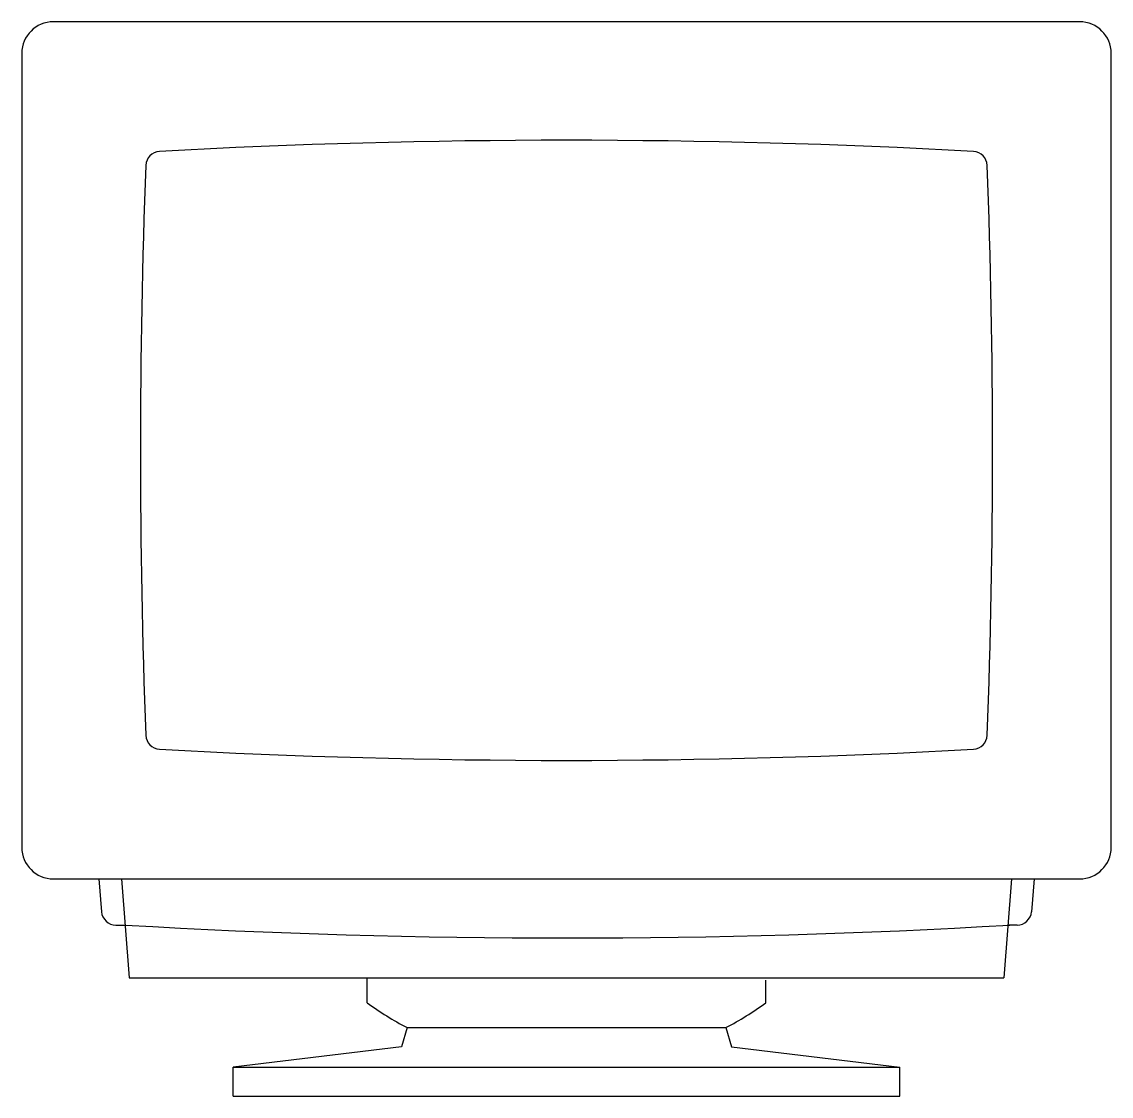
# Model space of a CAD drawing. Header units: millimetres. Extents: x 1333.061 to 1333.437, y 2716.4 to 2716.771.
import ezdxf

# ---------------------------------------------------------------- set-up
doc = ezdxf.new("R2010")
doc.units = ezdxf.units.MM
doc.header["$LTSCALE"] = 10
doc.layers.add('Equipam_informática', color=1, linetype='Continuous')

msp = doc.modelspace()

# ---------------------------------------------------------------- linework, layer by layer
at = {"layer": 'Equipam_informática'}
for p, q in [((1333.426349946358, 2716.770749892009), (1333.072349946358, 2716.770749892009)), ((1333.061454387336, 2716.759854332987), (1333.061454387336, 2716.485854332987)), ((1333.437245505381, 2716.485854332987), (1333.437245505381, 2716.759854332987)), ((1333.072349946358, 2716.474958773964), (1333.426349946358, 2716.474958773964)), ((1333.088072455629, 2716.474958773964), (1333.088954962081, 2716.463639030384)), ((1333.095848850905, 2716.474958773964), (1333.098513055201, 2716.440785528656)), ((1333.402851041811, 2716.474958773964), (1333.400186837516, 2716.440785528656)), ((1333.410627437088, 2716.474958773964), (1333.409744930635, 2716.463639030384)), ((1333.093939835933, 2716.459027659623), (1333.097090867661, 2716.459027659623)), ((1333.404760056784, 2716.459027659623), (1333.401609025056, 2716.459027659623)), ((1333.098513055201, 2716.440785528656), (1333.400186837516, 2716.440785528656)), ((1333.180585429263, 2716.432167528152), (1333.180585429263, 2716.440785528656)), ((1333.318114463454, 2716.432167528152), (1333.318114463454, 2716.439958773964)), ((1333.194349946358, 2716.423617889679), (1333.192390915154, 2716.416988905251)), ((1333.194349946358, 2716.423617889679), (1333.304349946358, 2716.423617889679)), ((1333.304349946358, 2716.423617889679), (1333.306308977563, 2716.416988905251)), ((1333.192390915154, 2716.416988905251), (1333.134349946358, 2716.409958773964)), ((1333.306308977563, 2716.416988905251), (1333.364349946358, 2716.409958773964)), ((1333.134349946358, 2716.399958773964), (1333.134349946358, 2716.409958773964)), ((1333.134349946358, 2716.409958773964), (1333.364349946358, 2716.409958773964)), ((1333.364349946358, 2716.399958773964), (1333.364349946358, 2716.409958773964)), ((1333.134349946358, 2716.399958773964), (1333.364349946358, 2716.399958773964))]:
    msp.add_line(p, q, dxfattribs=at)
for centre, radius, start, end in [((1333.072349946358, 2716.759854332987), 0.01089555902272423, 90, 180), ((1333.426349946358, 2716.759854332987), 0.01089555902275606, 0, 90), ((1333.249349946358, 2714.169266038617), 2.560588294369347, 86.85708958114259, 93.1429104188574), ((1333.109235652717, 2716.721010444908), 0.005000000000020806, 93.1429104188574, 177.7988181342549), ((1333.389464239999, 2716.721010444908), 0.005000000000012098, 2.201181865745044, 86.85708958114259), ((1335.662938240728, 2716.622854332986), 2.560588294369477, 177.7988181342549, 182.2011818657451), ((1330.835761651989, 2716.622854332986), 2.560588294369477, 357.798818134255, 2.201181865745044), ((1333.109235652717, 2716.524698221066), 0.005000000000012098, 182.2011818657451, 266.8570895811426), ((1333.389464239999, 2716.524698221066), 0.004999999999995557, 273.1429104188574, 357.798818134255), ((1333.249349946358, 2719.076442627357), 2.560588294369596, 266.8570895811426, 273.1429104188574), ((1333.072349946358, 2716.485854332987), 0.01089555902275606, 180, 270), ((1333.426349946358, 2716.485854332987), 0.01089555902272423, 270, 0), ((1333.093939835933, 2716.464027659623), 0.004999999999999999, 184.4578592981628, 270), ((1333.404760056784, 2716.464027659623), 0.004999999999999999, 270, 355.5421407018372), ((1333.249697076787, 2719.071990050904), 2.617414967733101, 266.6575215390936, 273.3424784609064), ((1333.249349946358, 2716.527520243865), 0.1175614699009841, 234.2023837402283, 242.1057995119047), ((1333.249349946358, 2716.527520243865), 0.1175614699009841, 297.8942004880953, 305.7976162597717)]:
    msp.add_arc(centre, radius, start, end, dxfattribs=at)

doc.saveas('drawing.dxf')
